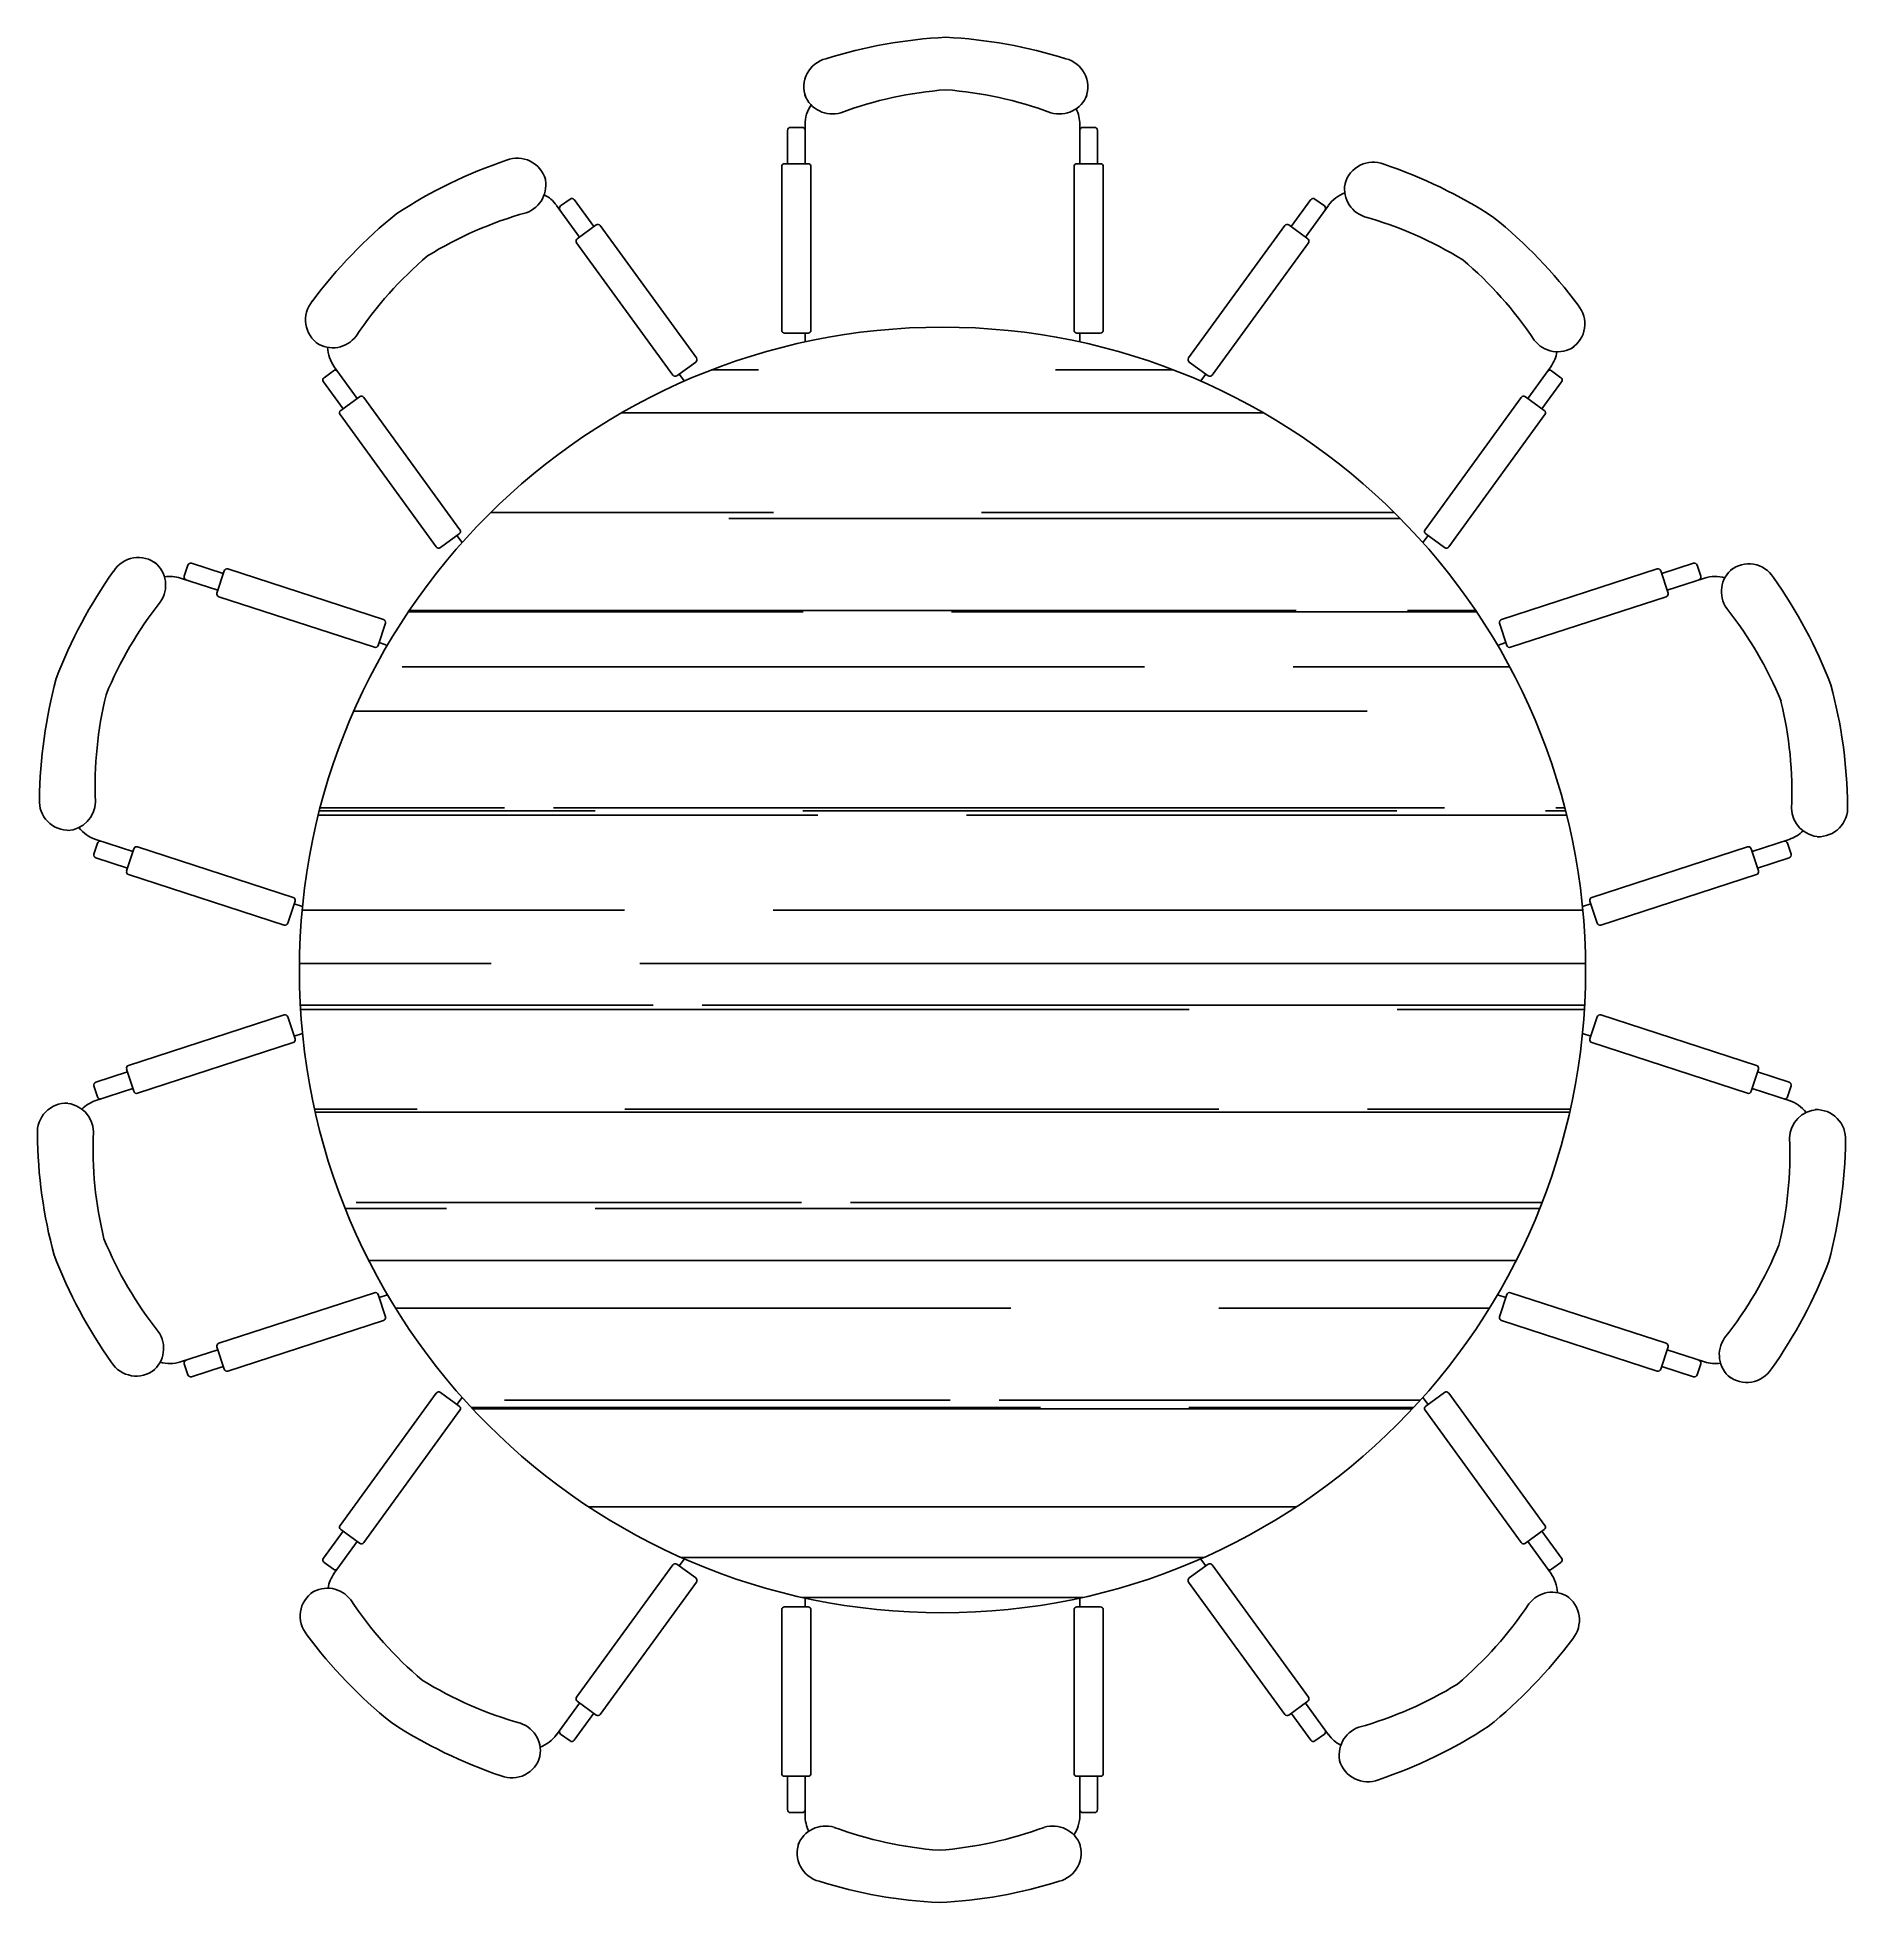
# Model space of a CAD drawing. Header units: millimetres. Extents: x -813.86 to -810.77, y 2611.29 to 2614.48.
import ezdxf

# ---------------------------------------------------------------- set-up
doc = ezdxf.new("R2010")
doc.units = ezdxf.units.MM
doc.header["$LTSCALE"] = 10
doc.layers.add('Móveis_mesas', color=2, linetype='Continuous')

msp = doc.modelspace()

# ---------------------------------------------------------------- hatches: boundary and pattern name
at = {"layer": 'Móveis_mesas'}
h = msp.add_hatch(dxfattribs=at)
h.set_pattern_fill('AR-RROOF', color=1, scale=0.01, style=0)
h.set_pattern_definition([(0, (-70.74727, 0), (0.5588, 0.254), [3.81, -0.508, 1.27, -0.254]), (0, (-70.40945, 0.127), (-0.254, 0.33782), [0.762, -0.08382, 1.524, -0.1905]), (0, (-70.62027, 0.2159), (1.3208, 0.17018), [2.032, -0.3556, 1.016, -0.254])])
h.paths.add_polyline_path([(-811.2152, 2612.8877, 1), (-813.4152, 2612.8877, 1)])

# ---------------------------------------------------------------- linework, layer by layer
for p, q in [((-812.0696, 2614.3812), (-812.0682, 2614.3851)), ((-812.5552, 2614.3294), (-812.5752, 2614.3294)), ((-812.5502, 2614.3343), (-812.5502, 2614.2673)), ((-812.0802, 2614.3343), (-812.0802, 2614.2673)), ((-812.0752, 2614.3294), (-812.0552, 2614.3294)), ((-812.5802, 2614.3244), (-812.5802, 2614.2673)), ((-812.0502, 2614.3244), (-812.0502, 2614.2673)), ((-812.5452, 2614.2673), (-812.5852, 2614.2673)), ((-812.0852, 2614.2673), (-812.0452, 2614.2673)), ((-812.9944, 2614.2403), (-812.9955, 2614.2443)), ((-812.5902, 2614.2623), (-812.5902, 2613.9824)), ((-812.5402, 2614.2623), (-812.5402, 2613.9824)), ((-812.0902, 2614.2623), (-812.0902, 2613.9824)), ((-812.0402, 2614.2623), (-812.0402, 2613.9824)), ((-812.9684, 2614.1951), (-812.9522, 2614.2069)), ((-812.9453, 2614.2058), (-812.9117, 2614.1596)), ((-811.6851, 2614.2058), (-811.7186, 2614.1596)), ((-811.6619, 2614.1951), (-811.6781, 2614.2069)), ((-812.9753, 2614.1961), (-812.936, 2614.1419)), ((-811.655, 2614.1961), (-811.6944, 2614.1419)), ((-812.94, 2614.139), (-812.9077, 2614.1625)), ((-812.9007, 2614.1614), (-812.7361, 2613.9349)), ((-811.7297, 2614.1614), (-811.8942, 2613.9349)), ((-811.6903, 2614.139), (-811.7227, 2614.1625)), ((-812.9411, 2614.132), (-812.7766, 2613.9056)), ((-811.6892, 2614.132), (-811.8537, 2613.9056)), ((-812.5452, 2613.9774), (-812.5852, 2613.9774)), ((-812.5502, 2613.9774), (-812.5502, 2613.9623)), ((-812.0852, 2613.9774), (-812.0452, 2613.9774)), ((-812.0802, 2613.9774), (-812.0802, 2613.9623)), ((-811.2386, 2613.9517), (-811.2352, 2613.954)), ((-813.3567, 2613.913), (-813.3729, 2613.9012)), ((-813.3556, 2613.9199), (-813.3162, 2613.8657)), ((-812.7696, 2613.9044), (-812.7372, 2613.928)), ((-811.8607, 2613.9044), (-811.8931, 2613.928)), ((-811.2747, 2613.9199), (-811.3141, 2613.8657)), ((-811.2736, 2613.913), (-811.2574, 2613.9012)), ((-813.374, 2613.8942), (-813.3405, 2613.848)), ((-812.7656, 2613.9074), (-812.7567, 2613.8952)), ((-811.8648, 2613.9074), (-811.8736, 2613.8952)), ((-811.2563, 2613.8942), (-811.2898, 2613.848)), ((-813.3122, 2613.8686), (-813.3445, 2613.8451)), ((-813.3052, 2613.8675), (-813.1406, 2613.6411)), ((-811.3251, 2613.8675), (-811.4897, 2613.6411)), ((-811.3182, 2613.8686), (-811.2858, 2613.8451)), ((-813.3456, 2613.8381), (-813.1811, 2613.6117)), ((-811.2847, 2613.8381), (-811.4492, 2613.6117)), ((-813.1417, 2613.6341), (-813.1741, 2613.6106)), ((-813.1458, 2613.6311), (-813.1369, 2613.6189)), ((-811.4845, 2613.6311), (-811.4934, 2613.6189)), ((-811.4886, 2613.6341), (-811.4562, 2613.6106)), ((-813.6598, 2613.5827), (-813.663, 2613.5852)), ((-813.6121, 2613.5614), (-813.606, 2613.5805)), ((-813.5997, 2613.5837), (-813.5454, 2613.566)), ((-813.5562, 2613.5327), (-813.5438, 2613.5708)), ((-813.5375, 2613.574), (-813.2713, 2613.4875)), ((-811.0928, 2613.574), (-811.359, 2613.4875)), ((-811.0741, 2613.5327), (-811.0865, 2613.5708)), ((-811.0307, 2613.5837), (-811.0849, 2613.566)), ((-811.0182, 2613.5614), (-811.0244, 2613.5805)), ((-813.6184, 2613.5582), (-813.5546, 2613.5375)), ((-811.012, 2613.5582), (-811.0757, 2613.5375)), ((-813.553, 2613.5264), (-813.2868, 2613.4399)), ((-811.0773, 2613.5264), (-811.3436, 2613.4399)), ((-813.2805, 2613.4431), (-813.2681, 2613.4812)), ((-811.3499, 2613.4431), (-811.3622, 2613.4812)), ((-813.2789, 2613.4479), (-813.2646, 2613.4432)), ((-811.3514, 2613.4479), (-811.3658, 2613.4432)), ((-810.8188, 2613.1157), (-810.8147, 2613.1155)), ((-813.7605, 2613.1049), (-813.7667, 2613.0859)), ((-813.7636, 2613.1112), (-813.6999, 2613.0905)), ((-813.6983, 2613.0952), (-813.7107, 2613.0572)), ((-813.692, 2613.0985), (-813.4258, 2613.012)), ((-810.9383, 2613.0985), (-811.2045, 2613.012)), ((-810.932, 2613.0952), (-810.9196, 2613.0572)), ((-810.8667, 2613.1112), (-810.9304, 2613.0905)), ((-810.8698, 2613.1049), (-810.8637, 2613.0859)), ((-813.7634, 2613.0796), (-813.7092, 2613.062)), ((-810.8669, 2613.0796), (-810.9212, 2613.062)), ((-813.7075, 2613.0509), (-813.4413, 2612.9644)), ((-810.9228, 2613.0509), (-811.189, 2612.9644)), ((-813.4226, 2613.0057), (-813.435, 2612.9676)), ((-813.4242, 2613.0009), (-813.4098, 2612.9962)), ((-811.2062, 2613.0009), (-811.2205, 2612.9962)), ((-811.2077, 2613.0057), (-811.1953, 2612.9676)), ((-813.7075, 2612.7244), (-813.4413, 2612.8109)), ((-813.4226, 2612.7697), (-813.435, 2612.8077)), ((-811.2077, 2612.7697), (-811.1953, 2612.8077)), ((-810.9228, 2612.7244), (-811.189, 2612.8109)), ((-813.4242, 2612.7744), (-813.4098, 2612.7791)), ((-811.2062, 2612.7744), (-811.2205, 2612.7791)), ((-813.692, 2612.6769), (-813.4258, 2612.7634)), ((-810.9383, 2612.6769), (-811.2045, 2612.7634)), ((-813.7634, 2612.6957), (-813.7092, 2612.7134)), ((-813.6983, 2612.6801), (-813.7107, 2612.7181)), ((-810.932, 2612.6801), (-810.9196, 2612.7181)), ((-810.8669, 2612.6957), (-810.9212, 2612.7134)), ((-813.7605, 2612.6704), (-813.7667, 2612.6894)), ((-813.7636, 2612.6641), (-813.6999, 2612.6848)), ((-810.8667, 2612.6641), (-810.9304, 2612.6848)), ((-810.8698, 2612.6704), (-810.8637, 2612.6894)), ((-813.8115, 2612.6596), (-813.8156, 2612.6598)), ((-813.553, 2612.2489), (-813.2868, 2612.3354)), ((-813.2805, 2612.3322), (-813.2681, 2612.2941)), ((-813.2789, 2612.3274), (-813.2646, 2612.3321)), ((-811.3514, 2612.3274), (-811.3658, 2612.3321)), ((-811.3499, 2612.3322), (-811.3622, 2612.2941)), ((-811.0773, 2612.2489), (-811.3436, 2612.3354)), ((-813.5375, 2612.2013), (-813.2713, 2612.2878)), ((-811.0928, 2612.2013), (-811.359, 2612.2878)), ((-813.6184, 2612.2171), (-813.5546, 2612.2378)), ((-813.5562, 2612.2426), (-813.5438, 2612.2045)), ((-811.0741, 2612.2426), (-811.0865, 2612.2045)), ((-811.012, 2612.2171), (-811.0757, 2612.2378)), ((-813.6121, 2612.2139), (-813.606, 2612.1949)), ((-813.5997, 2612.1917), (-813.5454, 2612.2093)), ((-811.0307, 2612.1917), (-811.0849, 2612.2093)), ((-811.0182, 2612.2139), (-811.0244, 2612.1949)), ((-810.9705, 2612.1926), (-810.9673, 2612.1901)), ((-813.3456, 2611.9372), (-813.1811, 2612.1637)), ((-813.1417, 2612.1413), (-813.1741, 2612.1648)), ((-811.4886, 2612.1413), (-811.4562, 2612.1648)), ((-811.2847, 2611.9372), (-811.4492, 2612.1637)), ((-813.3052, 2611.9078), (-813.1406, 2612.1343)), ((-813.1458, 2612.1442), (-813.1369, 2612.1564)), ((-811.4845, 2612.1442), (-811.4934, 2612.1564)), ((-811.3251, 2611.9078), (-811.4897, 2612.1343)), ((-813.374, 2611.8811), (-813.3405, 2611.9273)), ((-813.3556, 2611.8554), (-813.3162, 2611.9096)), ((-813.3122, 2611.9067), (-813.3445, 2611.9302)), ((-811.3182, 2611.9067), (-811.2858, 2611.9302)), ((-811.2747, 2611.8554), (-811.3141, 2611.9096)), ((-811.2563, 2611.8811), (-811.2898, 2611.9273)), ((-813.3567, 2611.8624), (-813.3729, 2611.8741)), ((-812.7696, 2611.8709), (-812.7372, 2611.8474)), ((-812.7656, 2611.8679), (-812.7567, 2611.8802)), ((-811.8607, 2611.8709), (-811.8931, 2611.8474)), ((-811.8648, 2611.8679), (-811.8736, 2611.8802)), ((-811.2736, 2611.8624), (-811.2574, 2611.8741)), ((-812.9411, 2611.6433), (-812.7766, 2611.8698)), ((-812.9007, 2611.6139), (-812.7361, 2611.8404)), ((-811.7297, 2611.6139), (-811.8942, 2611.8404)), ((-811.6892, 2611.6433), (-811.8537, 2611.8698)), ((-813.3917, 2611.8236), (-813.3951, 2611.8214)), ((-812.5502, 2611.798), (-812.5502, 2611.8131)), ((-812.0802, 2611.798), (-812.0802, 2611.8131)), ((-812.5902, 2611.513), (-812.5902, 2611.793)), ((-812.5452, 2611.798), (-812.5852, 2611.798)), ((-812.5402, 2611.513), (-812.5402, 2611.793)), ((-812.0902, 2611.513), (-812.0902, 2611.793)), ((-812.0852, 2611.798), (-812.0452, 2611.798)), ((-812.0402, 2611.513), (-812.0402, 2611.793)), ((-812.9753, 2611.5792), (-812.936, 2611.6334)), ((-812.9453, 2611.5696), (-812.9117, 2611.6158)), ((-812.94, 2611.6363), (-812.9077, 2611.6128)), ((-811.6903, 2611.6363), (-811.7227, 2611.6128)), ((-811.6851, 2611.5696), (-811.7186, 2611.6158)), ((-811.655, 2611.5792), (-811.6944, 2611.6334)), ((-812.9684, 2611.5802), (-812.9522, 2611.5685)), ((-811.6619, 2611.5802), (-811.6781, 2611.5685)), ((-811.6359, 2611.535), (-811.6348, 2611.5311)), ((-812.5452, 2611.508), (-812.5852, 2611.508)), ((-812.5802, 2611.4509), (-812.5802, 2611.508)), ((-812.5502, 2611.441), (-812.5502, 2611.508)), ((-812.0852, 2611.508), (-812.0452, 2611.508)), ((-812.0802, 2611.441), (-812.0802, 2611.508)), ((-812.0502, 2611.4509), (-812.0502, 2611.508)), ((-812.5552, 2611.4459), (-812.5752, 2611.4459)), ((-812.0752, 2611.4459), (-812.0552, 2611.4459)), ((-812.5607, 2611.3941), (-812.5621, 2611.3902))]:
    msp.add_line(p, q, dxfattribs=at)
at = {"layer": 'Móveis_mesas', "color": 3}
msp.add_circle((-812.3152, 2612.8877), 1.1, dxfattribs=at)
at = {"layer": 'Móveis_mesas'}
for centre, radius, start, end in [((-812.2674, 2613.6538), 0.8309, 92.8995, 107.3221), ((-812.3515, 2613.6538), 0.8309, 72.6779, 87.1005), ((-812.5023, 2614.3986), 0.05, 104.4541, 200.2794), ((-812.1165, 2614.3986), 0.05, 339.7206, 75.5459), ((-812.2592, 2613.7337), 0.6621, 94.3515, 110.3082), ((-812.3597, 2613.7337), 0.6621, 69.6918, 85.6485), ((-812.5037, 2614.4024), 0.05, 200.2794, 287.1624), ((-812.4902, 2614.3343), 0.06, 145.9655, 180), ((-812.1151, 2614.4024), 0.05, 252.8376, 339.7206), ((-812.1402, 2614.3343), 0.06, 0, 26.8035), ((-812.5752, 2614.3244), 0.005, 90, 180), ((-812.5552, 2614.3244), 0.005, 0, 90), ((-812.0752, 2614.3244), 0.005, 90, 180), ((-812.0552, 2614.3244), 0.005, 0, 90), ((-812.7948, 2613.4861), 0.8309, 108.6779, 123.1005), ((-813.0426, 2614.2268), 0.05, 15.7206, 111.5459), ((-812.5852, 2614.2623), 0.005, 90, 180), ((-812.5452, 2614.2623), 0.005, 0, 90), ((-812.0852, 2614.2623), 0.005, 90, 180), ((-812.0452, 2614.2623), 0.005, 0, 90), ((-811.5785, 2614.22), 0.05, 68.4541, 164.2794), ((-811.8262, 2613.4794), 0.8309, 56.8995, 71.3221), ((-813.0437, 2614.2307), 0.05, 288.8376, 15.7206), ((-811.5774, 2614.224), 0.05, 164.2794, 251.1624), ((-813.0239, 2614.1609), 0.06, 36, 62.8035), ((-812.9493, 2614.2028), 0.005, 36, 126), ((-811.681, 2614.2028), 0.005, 54, 144), ((-811.6064, 2614.1609), 0.06, 109.9655, 144), ((-812.7268, 2613.5355), 0.8309, 128.8995, 143.3221), ((-812.8485, 2613.546), 0.6621, 105.6918, 121.6485), ((-812.9655, 2614.1911), 0.005, 126, 216), ((-811.6648, 2614.1911), 0.005, 324, 54), ((-811.7726, 2613.5392), 0.6621, 58.3515, 74.3082), ((-811.8942, 2613.5288), 0.8309, 36.6779, 51.1005), ((-812.9371, 2614.135), 0.005, 126, 216), ((-812.9047, 2614.1585), 0.005, 36, 126), ((-811.7256, 2614.1585), 0.005, 54, 144), ((-811.6932, 2614.135), 0.005, 324, 54), ((-812.7672, 2613.605), 0.6621, 130.3515, 146.3082), ((-811.8539, 2613.5983), 0.6621, 33.6918, 49.6485), ((-813.3547, 2614), 0.05, 140.4541, 236.2794), ((-811.2664, 2613.9933), 0.05, 303.7206, 39.5459), ((-812.5852, 2613.9824), 0.005, 180, 270), ((-812.5452, 2613.9824), 0.005, 270, 0), ((-812.0852, 2613.9824), 0.005, 180, 270), ((-812.0452, 2613.9824), 0.005, 270, 0), ((-813.3581, 2614.0023), 0.05, 236.2794, 323.1624), ((-813.307, 2613.9552), 0.06, 181.9655, 216), ((-811.263, 2613.9955), 0.05, 216.8376, 303.7206), ((-811.3233, 2613.9552), 0.06, 324, 350.8035), ((-813.3538, 2613.9089), 0.005, 36, 126), ((-812.7402, 2613.932), 0.005, 306, 36), ((-811.8901, 2613.932), 0.005, 144, 234), ((-811.2765, 2613.9089), 0.005, 54, 144), ((-813.37, 2613.8972), 0.005, 126, 216), ((-812.7725, 2613.9085), 0.005, 216, 306), ((-811.8578, 2613.9085), 0.005, 234, 324), ((-811.2603, 2613.8972), 0.005, 324, 54), ((-813.3092, 2613.8646), 0.005, 36, 126), ((-811.3211, 2613.8646), 0.005, 54, 144), ((-813.3416, 2613.8411), 0.005, 126, 216), ((-811.2887, 2613.8411), 0.005, 324, 54), ((-813.1447, 2613.6381), 0.005, 306, 36), ((-811.4856, 2613.6381), 0.005, 144, 234), ((-813.177, 2613.6146), 0.005, 216, 306), ((-811.4533, 2613.6146), 0.005, 234, 324), ((-813.055, 2613.0899), 0.8309, 144.6779, 159.1005), ((-813.6907, 2613.5435), 0.05, 51.7206, 147.5459), ((-813.694, 2613.546), 0.05, 324.8376, 51.7206), ((-813.6012, 2613.5789), 0.005, 72, 162), ((-813.5391, 2613.5692), 0.005, 72, 162), ((-811.0912, 2613.5692), 0.005, 18, 108), ((-811.0291, 2613.5789), 0.005, 18, 108), ((-810.9328, 2613.5351), 0.05, 128.2794, 215.1624), ((-810.936, 2613.5326), 0.05, 32.4541, 128.2794), ((-813.6369, 2613.5011), 0.06, 72, 98.8035), ((-813.6074, 2613.5599), 0.005, 162, 252), ((-813.5514, 2613.5312), 0.005, 162, 252), ((-811.0789, 2613.5312), 0.005, 288, 18), ((-811.0229, 2613.5599), 0.005, 288, 18), ((-810.9934, 2613.5011), 0.06, 73.9655, 108), ((-811.5718, 2613.079), 0.8309, 20.8995, 35.3221), ((-813.1336, 2613.1068), 0.6621, 141.6918, 157.6485), ((-811.4932, 2613.0959), 0.6621, 22.3515, 38.3082), ((-813.2729, 2613.4827), 0.005, 342, 72), ((-811.3575, 2613.4827), 0.005, 108, 198), ((-813.2852, 2613.4447), 0.005, 252, 342), ((-811.3451, 2613.4447), 0.005, 198, 288), ((-813.029, 2613.1698), 0.8309, 164.8995, 179.3221), ((-811.5978, 2613.1589), 0.8309, 0.6779, 15.1005), ((-813.1025, 2613.2023), 0.6621, 166.3515, 182.3082), ((-811.5243, 2613.1914), 0.6621, 357.6918, 13.6485), ((-813.81, 2613.1766), 0.05, 176.4541, 272.2794), ((-813.8141, 2613.1764), 0.05, 272.2794, 359.1624), ((-810.8127, 2613.1655), 0.05, 180.8376, 267.7206), ((-810.8168, 2613.1657), 0.05, 267.7206, 3.5459), ((-813.7451, 2613.1683), 0.06, 217.9655, 252), ((-810.8853, 2613.1683), 0.06, 288, 314.8035), ((-813.7619, 2613.0844), 0.005, 162, 252), ((-813.7557, 2613.1034), 0.005, 72, 162), ((-813.6936, 2613.0937), 0.005, 72, 162), ((-810.9367, 2613.0937), 0.005, 18, 108), ((-810.8746, 2613.1034), 0.005, 18, 108), ((-810.8684, 2613.0844), 0.005, 288, 18), ((-813.7059, 2613.0557), 0.005, 162, 252), ((-810.9244, 2613.0557), 0.005, 288, 18), ((-813.4274, 2613.0072), 0.005, 342, 72), ((-811.203, 2613.0072), 0.005, 108, 198), ((-813.4397, 2612.9692), 0.005, 252, 342), ((-811.1906, 2612.9692), 0.005, 198, 288), ((-813.4397, 2612.8062), 0.005, 18, 108), ((-811.1906, 2612.8062), 0.005, 72, 162), ((-813.4274, 2612.7681), 0.005, 288, 18), ((-811.203, 2612.7681), 0.005, 162, 252), ((-813.7059, 2612.7197), 0.005, 108, 198), ((-810.9244, 2612.7197), 0.005, 342, 72), ((-813.7619, 2612.691), 0.005, 108, 198), ((-813.7557, 2612.6719), 0.005, 198, 288), ((-813.6936, 2612.6816), 0.005, 198, 288), ((-810.9367, 2612.6816), 0.005, 252, 342), ((-810.8746, 2612.6719), 0.005, 252, 342), ((-810.8684, 2612.691), 0.005, 342, 72), ((-813.8135, 2612.6097), 0.05, 87.7206, 183.5459), ((-813.8176, 2612.6098), 0.05, 0.8376, 87.7206), ((-813.7451, 2612.6071), 0.06, 108, 134.8035), ((-810.8853, 2612.6071), 0.06, 37.9655, 72), ((-810.8163, 2612.5989), 0.05, 92.2794, 179.1624), ((-810.8204, 2612.5988), 0.05, 356.4541, 92.2794), ((-813.0326, 2612.6164), 0.8309, 180.6779, 195.1005), ((-813.1061, 2612.5839), 0.6621, 177.6918, 193.6485), ((-811.5278, 2612.573), 0.6621, 346.3515, 2.3082), ((-811.6013, 2612.6055), 0.8309, 344.8995, 359.3221), ((-813.1371, 2612.6794), 0.6621, 202.3515, 218.3082), ((-811.4968, 2612.6685), 0.6621, 321.6918, 337.6485), ((-813.0585, 2612.6963), 0.8309, 200.8995, 215.3221), ((-811.5753, 2612.6854), 0.8309, 324.6779, 339.1005), ((-813.2852, 2612.3306), 0.005, 18, 108), ((-811.3451, 2612.3306), 0.005, 72, 162), ((-813.2729, 2612.2926), 0.005, 288, 18), ((-811.3575, 2612.2926), 0.005, 162, 252), ((-813.6975, 2612.2402), 0.05, 308.2794, 35.1624), ((-810.9364, 2612.2293), 0.05, 144.8376, 231.7206), ((-813.5514, 2612.2441), 0.005, 108, 198), ((-811.0789, 2612.2441), 0.005, 342, 72), ((-813.6943, 2612.2428), 0.05, 212.4541, 308.2794), ((-813.6369, 2612.2742), 0.06, 253.9655, 288), ((-813.6074, 2612.2154), 0.005, 108, 198), ((-813.6012, 2612.1964), 0.005, 198, 288), ((-813.5391, 2612.2061), 0.005, 198, 288), ((-811.0912, 2612.2061), 0.005, 252, 342), ((-811.0291, 2612.1964), 0.005, 252, 342), ((-811.0229, 2612.2154), 0.005, 342, 72), ((-810.9934, 2612.2742), 0.06, 252, 278.8035), ((-810.9396, 2612.2319), 0.05, 231.7206, 327.5459), ((-813.177, 2612.1607), 0.005, 54, 144), ((-811.4533, 2612.1607), 0.005, 36, 126), ((-813.1447, 2612.1372), 0.005, 324, 54), ((-811.4856, 2612.1372), 0.005, 126, 216), ((-813.3416, 2611.9343), 0.005, 144, 234), ((-811.2887, 2611.9343), 0.005, 306, 36), ((-813.3092, 2611.9108), 0.005, 234, 324), ((-811.3211, 2611.9108), 0.005, 216, 306), ((-813.37, 2611.8782), 0.005, 144, 234), ((-812.7725, 2611.8668), 0.005, 54, 144), ((-811.8578, 2611.8668), 0.005, 36, 126), ((-811.2603, 2611.8782), 0.005, 306, 36), ((-813.307, 2611.8202), 0.06, 144, 170.8035), ((-813.3538, 2611.8664), 0.005, 234, 324), ((-812.7402, 2611.8433), 0.005, 324, 54), ((-811.8901, 2611.8433), 0.005, 126, 216), ((-811.2765, 2611.8664), 0.005, 216, 306), ((-811.3233, 2611.8202), 0.06, 1.9655, 36), ((-813.3639, 2611.7821), 0.05, 123.7206, 219.5459), ((-813.3673, 2611.7798), 0.05, 36.8376, 123.7206), ((-812.7765, 2612.177), 0.6621, 213.6918, 229.6485), ((-811.2722, 2611.773), 0.05, 56.2794, 143.1624), ((-811.2757, 2611.7753), 0.05, 320.4541, 56.2794), ((-812.5852, 2611.793), 0.005, 90, 180), ((-812.5452, 2611.793), 0.005, 0, 90), ((-812.0852, 2611.793), 0.005, 90, 180), ((-812.0452, 2611.793), 0.005, 0, 90), ((-811.8631, 2612.1703), 0.6621, 310.3515, 326.3082), ((-812.7361, 2612.2465), 0.8309, 216.6779, 231.1005), ((-811.9035, 2612.2398), 0.8309, 308.8995, 323.3221), ((-812.8577, 2612.2361), 0.6621, 238.3515, 254.3082), ((-811.7819, 2612.2293), 0.6621, 285.6918, 301.6485), ((-812.9371, 2611.6404), 0.005, 144, 234), ((-811.6932, 2611.6404), 0.005, 306, 36), ((-812.8041, 2612.2959), 0.8309, 236.8995, 251.3221), ((-813.053, 2611.5514), 0.05, 344.2794, 71.1624), ((-812.9655, 2611.5843), 0.005, 144, 234), ((-812.9047, 2611.6169), 0.005, 234, 324), ((-811.7256, 2611.6169), 0.005, 216, 306), ((-811.6648, 2611.5843), 0.005, 306, 36), ((-811.5866, 2611.5446), 0.05, 108.8376, 195.7206), ((-811.8355, 2612.2892), 0.8309, 288.6779, 303.1005), ((-813.0239, 2611.6145), 0.06, 289.9655, 324), ((-812.9493, 2611.5725), 0.005, 234, 324), ((-811.681, 2611.5725), 0.005, 216, 306), ((-811.6064, 2611.6145), 0.06, 216, 242.8035), ((-813.0518, 2611.5553), 0.05, 248.4541, 344.2794), ((-811.5878, 2611.5486), 0.05, 195.7206, 291.5459), ((-812.5852, 2611.513), 0.005, 180, 270), ((-812.5452, 2611.513), 0.005, 270, 0), ((-812.0852, 2611.513), 0.005, 180, 270), ((-812.0452, 2611.513), 0.005, 270, 0), ((-812.5752, 2611.4509), 0.005, 180, 270), ((-812.5552, 2611.4509), 0.005, 270, 0), ((-812.4902, 2611.441), 0.06, 180, 206.8035), ((-812.1402, 2611.441), 0.06, 325.9655, 0), ((-812.0752, 2611.4509), 0.005, 180, 270), ((-812.0552, 2611.4509), 0.005, 270, 0), ((-812.5138, 2611.3768), 0.05, 159.7206, 255.5459), ((-812.5152, 2611.3729), 0.05, 72.8376, 159.7206), ((-812.2707, 2612.0416), 0.6621, 249.6918, 265.6485), ((-812.3711, 2612.0416), 0.6621, 274.3515, 290.3082), ((-812.1266, 2611.3729), 0.05, 20.2794, 107.1624), ((-812.128, 2611.3768), 0.05, 284.4541, 20.2794), ((-812.2789, 2612.1216), 0.8309, 252.6779, 267.1005), ((-812.3629, 2612.1216), 0.8309, 272.8995, 287.3221)]:
    msp.add_arc(centre, radius, start, end, dxfattribs=at)

doc.saveas('drawing.dxf')
